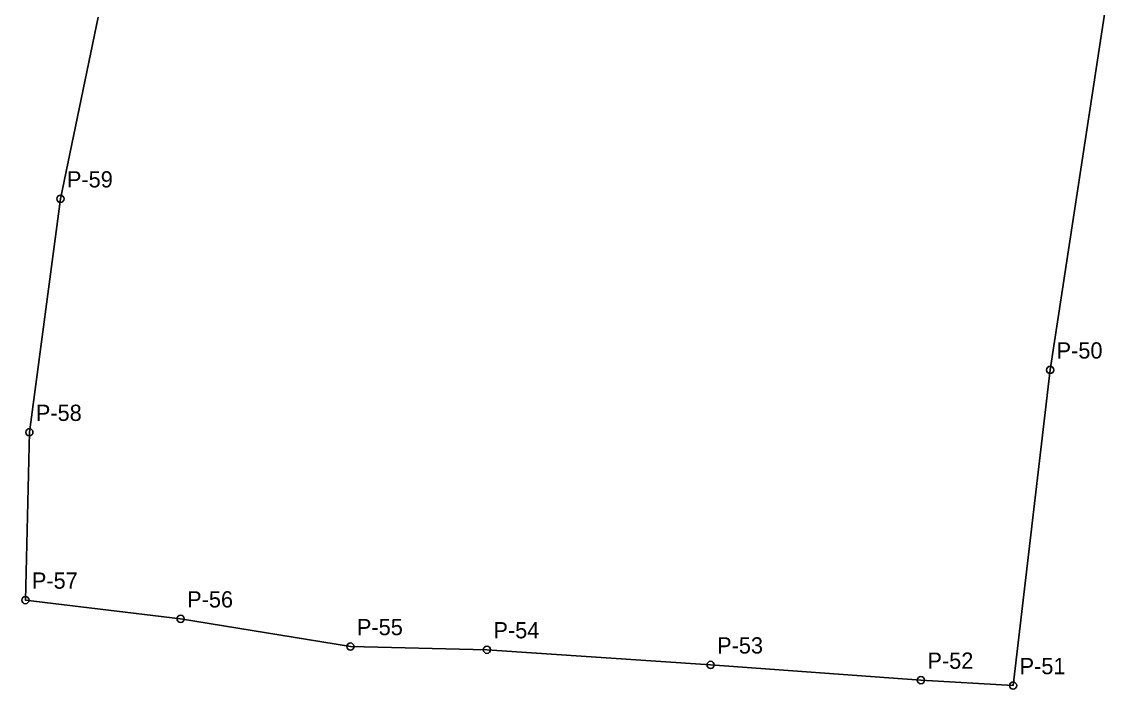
# Model space of a CAD drawing. Header units: metres. Extents: x 434302 to 507065, y 1937737 to 2381088.
# Drawn here: x 434484.5 to 434605.3, y 2380621.1 to 2380695 of the extents above; entities that cross this region are included whole.
import ezdxf
from ezdxf.enums import TextEntityAlignment as Align

# ---------------------------------------------------------------- set-up
doc = ezdxf.new("R2010")
doc.units = ezdxf.units.M
doc.layers.add('BOUNDARY', color=7, linetype='Continuous')
doc.layers.add('BOUNDARY_POINTS', color=7, linetype='Continuous')

msp = doc.modelspace()

# ---------------------------------------------------------------- linework, layer by layer
at = {"layer": 'BOUNDARY'}
msp.add_lwpolyline([(434605.34, 2380701.41), (434598.46, 2380656.42), (434594.36, 2380621.46), (434584.15, 2380622.06), (434560.85, 2380623.75), (434536.07, 2380625.43), (434520.95, 2380625.78), (434502.14, 2380628.85), (434484.94, 2380630.93), (434485.38, 2380649.51), (434488.82, 2380675.37), (434493, 2380695.5)], dxfattribs=at)
at = {"layer": 'BOUNDARY_POINTS'}
for centre in [(434488.82, 2380675.37), (434598.46, 2380656.42), (434485.38, 2380649.51), (434484.94, 2380630.93), (434502.14, 2380628.85), (434520.95, 2380625.78), (434536.07, 2380625.43), (434560.85, 2380623.75), (434584.15, 2380622.06), (434594.36, 2380621.46)]:
    msp.add_circle(centre, 0.4, dxfattribs=at)

# ---------------------------------------------------------------- texts
for s, p in [('P-59', (434489.54, 2380676.09)), ('P-50', (434599.18, 2380657.14)), ('P-58', (434486.1, 2380650.23)), ('P-57', (434485.66, 2380631.65)), ('P-56', (434502.86, 2380629.57)), ('P-55', (434521.67, 2380626.5)), ('P-54', (434536.79, 2380626.15)), ('P-53', (434561.57, 2380624.47)), ('P-52', (434584.87, 2380622.78)), ('P-51', (434595.08, 2380622.18))]:
    msp.add_text(s, height=1.8, dxfattribs=at).set_placement(p, align=Align.BOTTOM_LEFT)

doc.saveas('drawing.dxf')
